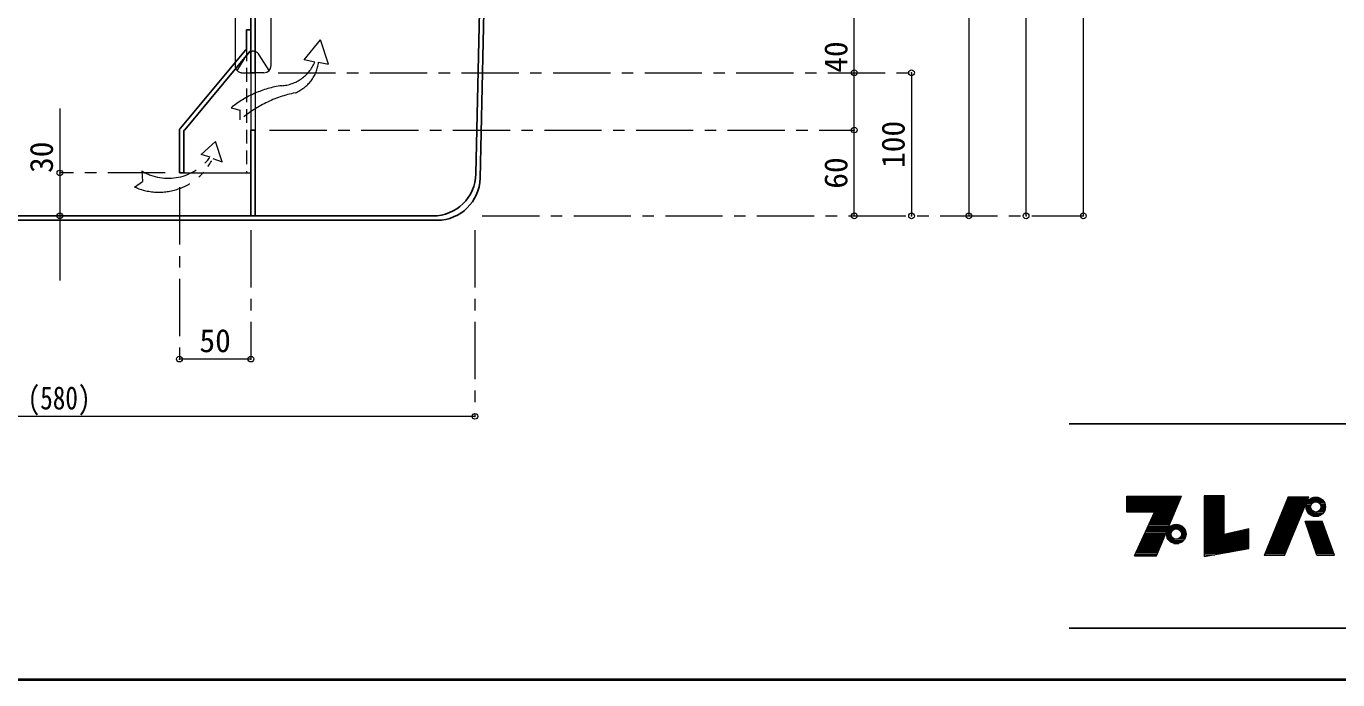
# Model space of a CAD drawing. Units: millimetres at full size, sheet at 1:8. Extents: x -1680 to 1560, y -1128 to 1120.
# Drawn here: x -789 to 127, y -1128 to -672 of the extents above; entities that cross this region are included whole.
import ezdxf
from ezdxf.enums import TextEntityAlignment as Align

# ---------------------------------------------------------------- set-up
doc = ezdxf.new("R2010")
doc.units = ezdxf.units.MM
doc.header["$LTSCALE"] = 8
doc.header["$PDMODE"] = 32
doc.header["$PDSIZE"] = 4
for name, pattern in [('CHAIN1', [8, 5, -1, 1, -1]), ('DASHED1', [1.8, 1.2, -0.6]), ('DOUBLE_CHAIN1', [8.8, 5, -1, 0.6, -0.6, 0.6, -1])]:
    doc.linetypes.add(name, pattern=pattern)
doc.layers.add('0-0_ﾚｲﾔ1', color=4, linetype='Continuous', lineweight=9)
doc.styles.add('ＭＳ ゴシック', font='')
doc.styles.get('ＭＳ ゴシック').set_extended_font_data('MS Gothic')

msp = doc.modelspace()

# ---------------------------------------------------------------- linework, layer by layer
at = {"layer": '0-0_ﾚｲﾔ1'}
for p, q in [((-50.277, -204.279), (-50.277, -804.279)), ((-617.688, -699.279), (-617.688, -354.279)), ((-90.277, -804.279), (-90.277, -354.279)), ((-130.277, -484.279), (-130.277, -804.279)), ((-642.866, -634.381), (-642.866, -697.264)), ((-210.277, -744.279), (-210.277, -659.279)), ((-619.153, -702.815), (-626.019, -691.659)), ((-622.688, -704.279), (-628.777, -704.279)), ((-170.277, -704.279), (-170.277, -804.279)), ((-765.277, -729.279), (-765.277, -849.279)), ((-210.277, -804.279), (-210.277, -744.279)), ((-631.777, -904.279), (-681.777, -904.279)), ((-475.277, -944.279), (-1055.277, -944.279))]:
    msp.add_line(p, q, dxfattribs=at)
at = {"layer": '0-0_ﾚｲﾔ1', "color": 5, "lineweight": 25}
for p, q in [((-631.777, -704.279), (-631.777, -310.279)), ((-628.777, -307.279), (-628.777, -704.279)), ((-474.625, -774.946), (-468.577, -502.779)), ((-471.691, -777.946), (-465.576, -502.779)), ((-635.476, -688.428), (-681.078, -742.953)), ((-632.476, -689.517), (-678.078, -744.042)), ((-631.777, -704.279), (-628.777, -704.279)), ((-681.777, -744.877), (-681.777, -774.279)), ((-678.777, -745.966), (-678.777, -774.279)), ((-631.777, -744.279), (-631.777, -804.279)), ((-631.777, -744.279), (-628.777, -744.279)), ((-628.777, -804.279), (-628.777, -744.279)), ((-677.777, -774.279), (-681.777, -774.279)), ((-504.618, -804.279), (-1025.871, -804.279)), ((-1028.871, -807.279), (-501.684, -807.279))]:
    msp.add_line(p, q, dxfattribs=at)
at = {"layer": '0-0_ﾚｲﾔ1', "linetype": 'DASHED1'}
for p, q in [((-634.777, -686.503), (-634.777, -774.279)), ((-641.401, -702.815), (-634.535, -691.659)), ((-642.866, -697.264), (-642.866, -699.279)), ((-637.866, -704.279), (-631.777, -704.279))]:
    msp.add_line(p, q, dxfattribs=at)
at = {"layer": '0-0_ﾚｲﾔ1', "linetype": 'DOUBLE_CHAIN1'}
for p, q in [((-594.702, -695.313), (-583.232, -681.196)), ((-577.644, -698.254), (-583.232, -681.196)), ((-587.211, -696.977), (-594.702, -695.313)), ((-584.484, -696.977), (-577.644, -698.254)), ((-645.516, -728.686), (-639.407, -730.312)), ((-639.378, -737.21), (-639.407, -730.312)), ((-666.611, -761.487), (-656.465, -752.223)), ((-660.348, -763.294), (-666.611, -761.487)), ((-708.082, -772.841), (-707.639, -780.236)), ((-713.026, -784.093), (-707.639, -780.236))]:
    msp.add_line(p, q, dxfattribs=at)
at = {"layer": '0-0_ﾚｲﾔ1', "color": 7, "lineweight": 18}
for p, q in [((-631.777, -704.279), (-631.777, -744.279)), ((-628.777, -704.279), (-628.777, -744.279)), ((-678.277, -774.279), (-631.777, -774.279)), ((-19.934, -1000.439), (17.993, -1000.439)), ((-19.934, -1000.775), (17.854, -1000.775)), ((-19.934, -1001.279), (17.646, -1001.279)), ((-19.934, -1001.783), (17.437, -1001.783)), ((-19.934, -1002.287), (17.229, -1002.287)), ((-19.934, -1002.959), (16.951, -1002.959)), ((16.742, -1003.463), (-19.934, -1003.463)), ((-19.934, -1003.967), (16.534, -1003.967)), ((-19.934, -1004.471), (16.325, -1004.471)), ((-19.934, -1004.975), (16.117, -1004.975)), ((-19.934, -1005.479), (15.908, -1005.479)), ((-19.934, -1005.815), (15.769, -1005.815)), ((-19.934, -1006.487), (15.491, -1006.487)), ((-19.934, -1006.991), (15.283, -1006.991)), ((-19.934, -1007.495), (15.074, -1007.495)), ((0.898, -1041.767), (18.202, -999.935)), ((34.162, -999.767), (34.162, -1042.271)), ((48.106, -999.767), (34.162, -999.767)), ((34.162, -1000.439), (48.106, -1000.439)), ((34.162, -1000.775), (48.106, -1000.775)), ((34.162, -1001.279), (48.106, -1001.279)), ((34.162, -1001.783), (48.106, -1001.783)), ((34.162, -1002.287), (48.106, -1002.287)), ((34.162, -1002.959), (48.106, -1002.959)), ((34.162, -1003.463), (48.106, -1003.463)), ((34.162, -1003.967), (48.106, -1003.967)), ((34.162, -1004.471), (48.106, -1004.471)), ((34.162, -1004.975), (48.106, -1004.975)), ((34.162, -1005.479), (48.106, -1005.479)), ((34.162, -1005.815), (48.106, -1005.815)), ((34.162, -1006.487), (48.106, -1006.487)), ((34.162, -1006.991), (48.106, -1006.991)), ((34.162, -1007.495), (48.106, -1007.495)), ((92.794, -1000.607), (75.994, -1041.431)), ((89.959, -1007.495), (104.379, -1007.495)), ((90.167, -1006.991), (104.588, -1006.991)), ((90.274, -1041.431), (107.242, -1000.607)), ((90.374, -1006.487), (104.798, -1006.487)), ((90.65, -1005.815), (105.077, -1005.815)), ((90.789, -1005.479), (105.217, -1005.479)), ((90.996, -1004.975), (105.426, -1004.975)), ((91.204, -1004.471), (105.636, -1004.471)), ((91.411, -1003.967), (105.845, -1003.967)), ((91.618, -1003.463), (106.055, -1003.463)), ((91.826, -1002.959), (106.264, -1002.959)), ((92.102, -1002.287), (106.543, -1002.287)), ((92.31, -1001.783), (106.738, -1001.783)), ((92.517, -1001.279), (106.962, -1001.279)), ((92.794, -1000.607), (107.242, -1000.607)), ((105.314, -1007.495), (108.514, -1007.495)), ((105.347, -1006.823), (108.577, -1006.823)), ((105.484, -1005.983), (108.847, -1005.983)), ((105.798, -1004.975), (109.543, -1004.975)), ((106.109, -1004.303), (110.449, -1004.303)), ((106.638, -1003.463), (117.589, -1003.463)), ((107.203, -1002.791), (117.024, -1002.791)), ((108.176, -1001.951), (116.051, -1001.951)), ((109.357, -1001.279), (114.871, -1001.279)), ((118.118, -1004.303), (113.778, -1004.303)), ((118.429, -1004.975), (114.685, -1004.975)), ((118.743, -1005.983), (115.381, -1005.983)), ((118.88, -1006.823), (115.65, -1006.823)), ((115.714, -1007.495), (118.914, -1007.495)), ((-19.934, -1007.999), (14.866, -1007.999)), ((-19.934, -1008.503), (14.657, -1008.503)), ((-19.934, -1009.007), (14.449, -1009.007)), ((-19.934, -1009.511), (14.241, -1009.511)), ((-19.934, -1010.015), (14.032, -1010.015)), ((-19.934, -1010.519), (13.824, -1010.519)), ((-0.446, -1011.191), (-19.934, -1011.191)), ((-14.558, -1041.767), (-0.446, -1011.191)), ((11.391, -1016.399), (-2.798, -1016.399)), ((-2.462, -1015.559), (11.739, -1015.559)), ((12.017, -1014.887), (-2.152, -1014.887)), ((12.364, -1014.047), (-1.764, -1014.047)), ((12.573, -1013.543), (-1.532, -1013.543)), ((12.851, -1012.871), (-1.222, -1012.871)), ((13.059, -1012.367), (-0.989, -1012.367)), ((13.337, -1011.695), (-0.679, -1011.695)), ((13.546, -1011.191), (-0.446, -1011.191)), ((34.162, -1007.999), (48.106, -1007.999)), ((34.162, -1008.503), (48.106, -1008.503)), ((34.162, -1009.007), (48.106, -1009.007)), ((34.162, -1009.511), (48.106, -1009.511)), ((34.162, -1010.015), (48.106, -1010.015)), ((34.162, -1010.519), (48.106, -1010.519)), ((34.162, -1011.191), (48.106, -1011.191)), ((34.162, -1011.695), (48.106, -1011.695)), ((34.162, -1012.367), (48.106, -1012.367)), ((34.162, -1012.871), (48.106, -1012.871)), ((34.162, -1013.543), (48.106, -1013.543)), ((34.162, -1014.047), (48.106, -1014.047)), ((34.162, -1014.887), (48.106, -1014.887)), ((34.162, -1015.559), (48.106, -1015.559)), ((34.162, -1016.399), (48.106, -1016.399)), ((86.295, -1016.399), (100.678, -1016.399)), ((86.641, -1015.559), (101.027, -1015.559)), ((86.917, -1014.887), (101.306, -1014.887)), ((87.263, -1014.047), (101.655, -1014.047)), ((87.47, -1013.543), (101.865, -1013.543)), ((87.747, -1012.871), (102.144, -1012.871)), ((87.954, -1012.367), (102.354, -1012.367)), ((88.231, -1011.695), (102.633, -1011.695)), ((88.438, -1011.191), (102.843, -1011.191)), ((88.715, -1010.519), (103.122, -1010.519)), ((88.922, -1010.015), (103.331, -1010.015)), ((89.129, -1009.511), (103.541, -1009.511)), ((89.337, -1009.007), (103.75, -1009.007)), ((89.544, -1008.503), (103.96, -1008.503)), ((89.77, -1007.999), (104.169, -1007.999)), ((105.366, -1008.335), (108.613, -1008.335)), ((105.524, -1009.175), (108.93, -1009.175)), ((105.798, -1010.015), (109.543, -1010.015)), ((106.202, -1010.855), (110.821, -1010.855)), ((106.766, -1011.695), (117.462, -1011.695)), ((107.37, -1012.367), (116.857, -1012.367)), ((108.698, -1013.375), (115.529, -1013.375)), ((110.294, -1014.047), (113.933, -1014.047)), ((118.026, -1010.855), (113.406, -1010.855)), ((118.429, -1010.015), (114.685, -1010.015)), ((118.703, -1009.175), (115.298, -1009.175)), ((118.862, -1008.335), (115.614, -1008.335)), ((-7.192, -1025.807), (7.5, -1025.807)), ((7.847, -1024.967), (-6.804, -1024.967)), ((8.264, -1023.959), (-6.339, -1023.959)), ((8.611, -1023.119), (-5.952, -1023.119)), ((8.889, -1022.447), (-5.641, -1022.447)), ((9.237, -1021.607), (-5.254, -1021.607)), ((-4.944, -1020.935), (9.515, -1020.935)), ((9.862, -1020.095), (-4.556, -1020.095)), ((10.21, -1019.255), (-4.168, -1019.255)), ((10.488, -1018.583), (-3.858, -1018.583)), ((-3.47, -1017.743), (10.835, -1017.743)), ((11.113, -1017.071), (-3.16, -1017.071)), ((7.907, -1025.807), (11.137, -1025.807)), ((8.044, -1024.967), (11.407, -1024.967)), ((8.358, -1023.959), (12.103, -1023.959)), ((8.762, -1023.119), (13.381, -1023.119)), ((9.198, -1022.447), (20.149, -1022.447)), ((9.93, -1021.607), (19.417, -1021.607)), ((10.736, -1020.935), (18.611, -1020.935)), ((12.332, -1020.095), (17.016, -1020.095)), ((20.586, -1023.119), (15.966, -1023.119)), ((20.989, -1023.959), (17.245, -1023.959)), ((21.303, -1024.967), (17.941, -1024.967)), ((21.44, -1025.807), (18.21, -1025.807)), ((34.162, -1017.071), (48.106, -1017.071)), ((34.162, -1017.743), (48.106, -1017.743)), ((34.162, -1018.583), (48.106, -1018.583)), ((34.162, -1019.255), (48.106, -1019.255)), ((34.162, -1020.095), (48.106, -1020.095)), ((34.162, -1020.935), (48.106, -1020.935)), ((34.162, -1021.607), (48.106, -1021.607)), ((34.162, -1022.447), (48.106, -1022.447)), ((34.162, -1023.119), (48.106, -1023.119)), ((34.162, -1023.959), (48.106, -1023.959)), ((34.162, -1024.967), (48.106, -1024.967)), ((34.162, -1025.807), (48.106, -1025.807)), ((65.41, -1025.807), (52.62, -1025.807)), ((65.41, -1024.967), (56.382, -1024.967)), ((65.41, -1023.959), (60.896, -1023.959)), ((82.423, -1025.807), (96.768, -1025.807)), ((82.769, -1024.967), (97.117, -1024.967)), ((83.184, -1023.959), (97.536, -1023.959)), ((83.529, -1023.119), (97.885, -1023.119)), ((83.806, -1022.447), (98.164, -1022.447)), ((84.152, -1021.607), (98.513, -1021.607)), ((84.428, -1020.935), (98.793, -1020.935)), ((84.774, -1020.095), (99.142, -1020.095)), ((85.12, -1019.255), (99.491, -1019.255)), ((85.402, -1018.583), (99.77, -1018.583)), ((85.738, -1017.743), (100.119, -1017.743)), ((86.018, -1017.071), (100.399, -1017.071)), ((104.78, -1017.743), (116.544, -1017.743)), ((105.072, -1018.583), (116.853, -1018.583)), ((105.305, -1019.255), (117.101, -1019.255)), ((105.597, -1020.095), (117.411, -1020.095)), ((105.889, -1020.935), (117.721, -1020.935)), ((106.123, -1021.607), (117.969, -1021.607)), ((106.415, -1022.447), (118.278, -1022.447)), ((106.648, -1023.119), (118.526, -1023.119)), ((106.94, -1023.959), (118.836, -1023.959)), ((107.291, -1024.967), (119.208, -1024.967)), ((107.582, -1025.807), (119.518, -1025.807)), ((125.218, -1041.263), (116.482, -1017.575)), ((3.816, -1034.711), (-11.302, -1034.711)), ((4.164, -1033.871), (-10.914, -1033.871)), ((4.511, -1033.031), (-10.526, -1033.031)), ((4.859, -1032.191), (-10.139, -1032.191)), ((5.206, -1031.351), (-9.751, -1031.351)), ((5.484, -1030.679), (-9.441, -1030.679)), ((5.832, -1029.839), (-9.053, -1029.839)), ((6.179, -1028.999), (-8.665, -1028.999)), ((6.596, -1027.991), (-8.174, -1027.991)), ((6.874, -1027.319), (-7.89, -1027.319)), ((7.222, -1026.479), (-7.502, -1026.479)), ((7.874, -1026.479), (11.074, -1026.479)), ((7.926, -1027.319), (11.173, -1027.319)), ((8.044, -1027.991), (11.407, -1027.991)), ((8.358, -1028.999), (12.103, -1028.999)), ((8.762, -1029.839), (13.381, -1029.839)), ((9.326, -1030.679), (20.022, -1030.679)), ((9.93, -1031.351), (19.417, -1031.351)), ((10.984, -1032.191), (18.363, -1032.191)), ((12.854, -1033.031), (16.493, -1033.031)), ((20.586, -1029.839), (15.966, -1029.839)), ((20.989, -1028.999), (17.245, -1028.999)), ((21.303, -1027.991), (17.941, -1027.991)), ((21.422, -1027.319), (18.174, -1027.319)), ((18.274, -1026.479), (21.474, -1026.479)), ((34.162, -1026.479), (48.106, -1026.479)), ((34.162, -1027.319), (65.41, -1027.319)), ((34.162, -1027.991), (65.41, -1027.991)), ((34.162, -1028.999), (65.41, -1028.999)), ((34.162, -1029.839), (65.41, -1029.839)), ((34.162, -1030.679), (65.41, -1030.679)), ((34.162, -1031.351), (65.41, -1031.351)), ((34.162, -1032.191), (65.41, -1032.191)), ((34.162, -1033.031), (65.41, -1033.031)), ((34.162, -1033.871), (65.41, -1033.871)), ((34.162, -1034.711), (65.41, -1034.711)), ((65.41, -1026.479), (49.61, -1026.479)), ((78.759, -1034.711), (93.067, -1034.711)), ((79.105, -1033.871), (93.416, -1033.871)), ((79.45, -1033.031), (93.765, -1033.031)), ((79.796, -1032.191), (94.114, -1032.191)), ((80.142, -1031.351), (94.463, -1031.351)), ((80.418, -1030.679), (94.743, -1030.679)), ((80.764, -1029.839), (95.092, -1029.839)), ((81.11, -1028.999), (95.441, -1028.999)), ((81.525, -1027.991), (95.86, -1027.991)), ((81.801, -1027.319), (96.139, -1027.319)), ((82.147, -1026.479), (96.49, -1026.479)), ((107.816, -1026.479), (119.765, -1026.479)), ((108.108, -1027.319), (120.075, -1027.319)), ((108.341, -1027.991), (120.323, -1027.991)), ((108.692, -1028.999), (120.695, -1028.999)), ((108.984, -1029.839), (121.005, -1029.839)), ((109.258, -1030.679), (121.314, -1030.679)), ((109.509, -1031.351), (121.562, -1031.351)), ((109.801, -1032.191), (121.872, -1032.191)), ((110.093, -1033.031), (122.182, -1033.031)), ((110.385, -1033.871), (122.492, -1033.871)), ((110.677, -1034.711), (122.801, -1034.711)), ((-14.558, -1041.767), (0.898, -1041.767)), ((1.245, -1040.927), (-14.171, -1040.927)), ((1.662, -1039.919), (-13.705, -1039.919)), ((2.01, -1039.079), (-13.318, -1039.079)), ((2.357, -1038.239), (-12.93, -1038.239)), ((2.774, -1037.231), (-12.465, -1037.231)), ((3.121, -1036.391), (-12.077, -1036.391)), ((3.538, -1035.383), (-11.612, -1035.383)), ((34.162, -1035.383), (65.41, -1035.383)), ((34.162, -1036.391), (65.41, -1036.391)), ((34.162, -1037.231), (61.733, -1037.231)), ((34.162, -1038.239), (56.219, -1038.239)), ((34.162, -1039.079), (51.624, -1039.079)), ((34.162, -1039.919), (47.028, -1039.919)), ((34.162, -1040.927), (41.514, -1040.927)), ((90.274, -1041.431), (75.994, -1041.431)), ((76.201, -1040.927), (90.483, -1040.927)), ((76.616, -1039.919), (90.902, -1039.919)), ((76.962, -1039.079), (91.251, -1039.079)), ((77.307, -1038.239), (91.6, -1038.239)), ((77.722, -1037.231), (92.019, -1037.231)), ((78.068, -1036.391), (92.368, -1036.391)), ((78.483, -1035.383), (92.787, -1035.383)), ((110.91, -1035.383), (123.049, -1035.383)), ((111.261, -1036.391), (123.421, -1036.391)), ((111.61, -1037.231), (123.731, -1037.231)), ((111.903, -1038.239), (124.102, -1038.239)), ((112.195, -1039.079), (124.412, -1039.079)), ((112.487, -1039.919), (124.722, -1039.919)), ((112.837, -1040.927), (125.094, -1040.927)), ((112.954, -1041.263), (125.218, -1041.263))]:
    msp.add_line(p, q, dxfattribs=at)
at = {"layer": '0-0_ﾚｲﾔ1', "linetype": 'CHAIN1'}
for p, q in [((-612.688, -704.279), (-170.277, -704.279)), ((-618.777, -744.279), (-210.277, -744.279)), ((-691.777, -774.279), (-765.277, -774.279)), ((-681.777, -784.279), (-681.777, -904.279)), ((-470.277, -804.279), (-50.277, -804.279)), ((-631.777, -814.279), (-631.777, -904.279)), ((-475.277, -814.279), (-475.277, -944.279))]:
    msp.add_line(p, q, dxfattribs=at)
at = {"layer": '0-0_ﾚｲﾔ1', "color": 6, "lineweight": 25}
for p, q in [((-60.277, -949.422), (1523.723, -949.422)), ((1523.723, -1092.279), (-60.277, -1092.279))]:
    msp.add_line(p, q, dxfattribs=at)
at = {"layer": '0-0_ﾚｲﾔ1', "color": 1, "lineweight": 40}
msp.add_line((1559.723, -1128.279), (-1680.277, -1128.279), dxfattribs=at)
at = {"layer": '0-0_ﾚｲﾔ1', "color": 5, "lineweight": 25}
msp.add_lwpolyline([(-634.777, -686.503), (-634.777, -674.279), (-631.777, -674.279)], dxfattribs=at)
at = {"layer": '0-0_ﾚｲﾔ1', "linetype": 'DOUBLE_CHAIN1'}
msp.add_lwpolyline([(-658.472, -764.146), (-651.906, -766.487), (-656.465, -752.223)], dxfattribs=at)
at = {"layer": '0-0_ﾚｲﾔ1', "color": 7, "lineweight": 18}
for points in [[(-19.934, -1011.191), (-19.934, -999.935), (18.202, -999.935)], [(34.162, -1042.271), (65.41, -1036.559), (65.41, -1022.951), (48.106, -1026.815), (48.106, -999.767)], [(112.954, -1041.263), (104.722, -1017.575), (116.482, -1017.575)]]:
    msp.add_lwpolyline(points, dxfattribs=at)
for centre, radius in [((112.114, -1007.495), 6.8), ((112.114, -1007.495), 3.6), ((14.674, -1026.479), 6.8), ((14.674, -1026.479), 3.6)]:
    msp.add_circle(centre, radius, dxfattribs=at)
at = {"layer": '0-0_ﾚｲﾔ1', "color": 5, "lineweight": 25}
for centre, radius, start, end in [((-637.777, -686.503), 3, 320.09212, 0), ((-634.777, -687.592), 3, 320.09212, 0), ((-678.777, -744.877), 3, 140.09212, 180), ((-675.777, -745.966), 3, 140.09212, 180), ((-504.618, -774.279), 30, 270, 358.72697), ((-501.684, -777.279), 30, 270, 358.72697)]:
    msp.add_arc(centre, radius, start, end, dxfattribs=at)
at = {"layer": '0-0_ﾚｲﾔ1', "linetype": 'DASHED1'}
for centre, start, end in [((-630.277, -694.279), 72.5424, 148.38993), ((-637.866, -699.279), 180, 270)]:
    msp.add_arc(centre, 5, start, end, dxfattribs=at)
at = {"layer": '0-0_ﾚｲﾔ1'}
for centre, start, end in [((-630.277, -694.279), 31.61007, 72.5424), ((-622.688, -699.279), 270, 0)]:
    msp.add_arc(centre, 5, start, end, dxfattribs=at)
at = {"layer": '0-0_ﾚｲﾔ1', "linetype": 'DOUBLE_CHAIN1'}
for centre, radius, start, end in [((-612.242, -686.109), 27.288, 273.74331, 336.53021), ((-610.992, -693.577), 26.725, 292.27662, 352.6912), ((-600.302, -784.25), 71.635, 98.15213, 129.13625), ((-583.806, -801.754), 85.171, 101.55088, 130.72857), ((-696.083, -745.856), 41.822, 246.10105, 334.0663), ((-689.513, -741.579), 36.361, 239.28967, 323.3302)]:
    msp.add_arc(centre, radius, start, end, dxfattribs=at)
at = {"layer": '0-0_ﾚｲﾔ1', "color": 1}
for p in [(-210.277, -704.279), (-170.277, -704.279), (-210.277, -744.279), (-765.277, -774.279), (-765.277, -804.279), (-210.277, -804.279), (-170.277, -804.279), (-130.277, -804.279), (-90.277, -804.279), (-50.277, -804.279), (-681.777, -904.279), (-631.777, -904.279), (-475.277, -944.279)]:
    msp.add_point(p, dxfattribs=at)

# ---------------------------------------------------------------- texts
at = {"layer": '0-0_ﾚｲﾔ1', "color": 7, "style": 'ＭＳ ゴシック'}
for s, p in [('40', (-210.277, -704.279)), ('100', (-170.277, -770.779)), ('30', (-765.277, -774.279)), ('60', (-210.277, -785.279))]:
    msp.add_text(s, height=16.13, rotation=90, dxfattribs=at).set_placement(p, align=Align.BOTTOM_LEFT)
msp.add_text('50', height=16.13, dxfattribs=at).set_placement((-667.777, -904.279), align=Align.BOTTOM_LEFT)
at = {"layer": '0-0_ﾚｲﾔ1', "color": 7, "style": 'ＭＳ ゴシック', "width": 0.8}
msp.add_text('(580)', height=16.13, dxfattribs=at).set_placement((-787.777, -944.279), align=Align.BOTTOM_LEFT)

doc.saveas('drawing.dxf')
